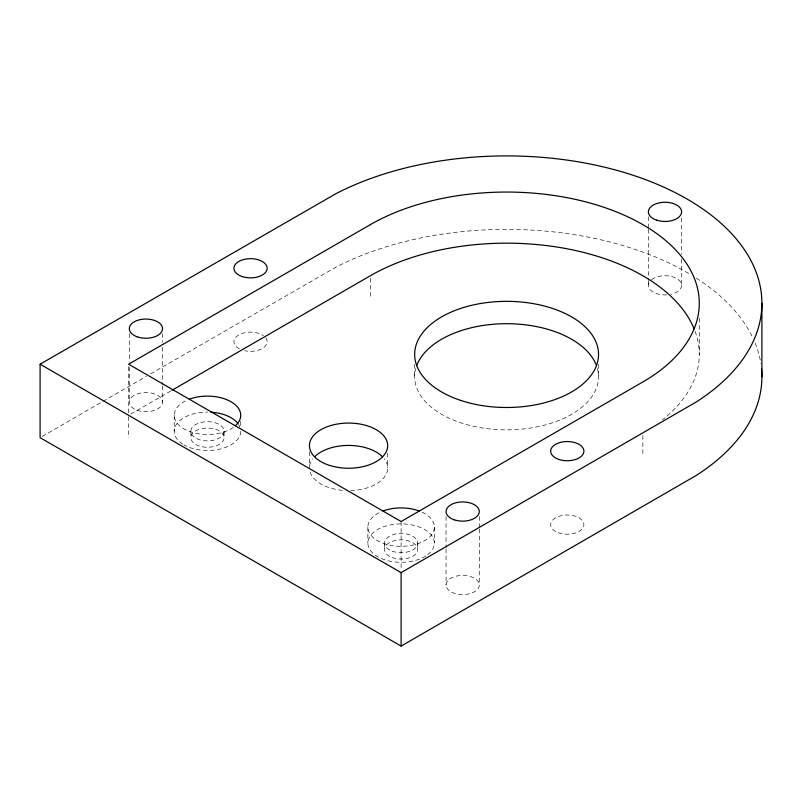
<?xml version="1.0" encoding="UTF-8"?>
<svg xmlns="http://www.w3.org/2000/svg" width="802" height="802" viewBox="0 0 802 802"><rect width="100%" height="100%" fill="white"/><g stroke="black" fill="none" stroke-linecap="round" stroke-linejoin="round"><path stroke-width="0.6" stroke-dasharray="4.01 3.01" d="M42.265 436.418L101.864 402.013M102.947 401.391L146.295 376.369M150.626 373.862L335.767 267.236A255.307 147.398 0 0 1 690.241 274.384M130.796 414.053L170.896 390.905M699.284 318.264L699.284 354.414M681.61 218.084L681.61 254.194M681.61 259.176L681.61 285.332M648.357 216.841L648.357 228.049M648.357 229.292L648.357 279.106M648.357 280.349L648.357 285.332M642.843 435.566L642.843 455.436M598.533 364.349L598.533 376.78M479.295 516.518L479.295 527.726M479.295 528.969L479.295 585.009A16.631 9.604 0 0 1 454.353 593.32A16.631 9.604 0 0 1 454.353 576.688A16.631 9.604 0 0 1 479.295 585.009M446.042 516.518L446.042 547.646M446.042 548.889L446.042 585.009M434.383 527.114L434.383 543.084M417.752 543.084L417.752 549.47M414.654 364.349L414.654 376.78M401.12 521.521L401.12 570.142M387.687 453.11L387.687 468.017M384.499 543.084L384.499 549.47M370.344 278.234L370.344 298.113M367.867 527.114L367.867 543.084M309.442 451.867L309.442 468.017M240.73 421.451L240.73 427.596M224.099 431.275A16.631 9.604 0 0 1 199.157 439.596A16.631 9.604 0 0 1 199.157 422.965A16.631 9.604 0 0 1 224.099 431.275L224.099 437.671A16.631 9.604 0 0 1 199.157 445.982A16.631 9.604 0 0 1 199.157 429.351A16.631 9.604 0 0 1 224.099 437.671M190.846 431.275L190.846 437.671M174.214 415.306L174.214 431.275M162.545 333.642L162.545 342.354M162.545 347.336L162.545 384.699M162.545 385.942L162.545 402.133M129.292 333.642L129.292 362.283M129.292 367.266L129.292 402.133M128.631 366.694L128.631 412.819M128.631 416.549L128.631 437.671M696.326 278.144A255.307 147.398 0 0 1 752.697 337.562M755.063 342.905A255.307 147.398 0 0 1 760.867 363.567M651.535 279.687A16.631 9.604 0 0 1 678.171 279.487A16.631 9.604 0 0 1 670.943 294.294M666.723 294.875A16.631 9.604 0 0 1 649.46 281.893M350.604 490.573A39.128 22.586 0 0 0 387.206 464.478L386.835 463.315A39.128 22.586 0 0 0 384.298 458.824M342.444 490.323A39.128 22.586 0 0 1 309.652 470.373M309.652 465.651A39.128 22.586 0 0 1 312.82 458.824M597.41 368.469A91.939 53.082 0 0 1 506.593 429.862A91.939 53.082 0 0 1 415.787 368.469M265.723 337.832A16.631 9.604 0 0 1 262.595 348.349A16.631 9.604 0 0 1 244.57 350.705M239.407 348.87A16.631 9.604 0 0 1 239.086 334.775A16.631 9.604 0 0 1 263.447 335.697M695.073 331.286A192.68 111.247 0 0 1 662.482 419.807M422.052 512.187A33.253 19.198 0 0 1 425.441 540.207A33.253 19.198 0 0 1 376.8 540.207A33.253 19.198 0 0 1 380.198 512.187M233.312 427.386A33.253 19.198 0 0 1 183.959 428.88A33.253 19.198 0 0 1 186.545 400.388M425.842 555.936A33.253 19.198 0 0 1 369.682 549.34A33.253 19.198 0 0 1 406.895 524.177A33.253 19.198 0 0 1 426.965 555.164M240.73 431.275A33.253 19.198 0 0 1 220.199 449.02A33.253 19.198 0 0 1 183.959 444.859M182.756 444.128A33.253 19.198 0 0 1 177.092 423.466A33.253 19.198 0 0 1 207.467 412.078M238.515 424.398A33.253 19.198 0 0 1 239.999 427.286M392.068 557.52A16.631 9.604 0 0 0 417.732 549.971A16.631 9.604 0 0 0 393.571 540.919A16.631 9.604 0 0 0 392.068 557.52M136.861 410.183A16.631 9.604 0 0 0 162.525 402.634A16.631 9.604 0 0 0 138.375 393.582A16.631 9.604 0 0 0 136.861 410.183M558.222 532.668A16.631 9.604 0 0 0 583.886 525.12A16.631 9.604 0 0 0 559.726 516.057A16.631 9.604 0 0 0 558.222 532.668M392.068 551.134A16.631 9.604 0 0 0 417.732 543.586A16.631 9.604 0 0 0 393.571 534.533A16.631 9.604 0 0 0 392.068 551.134"/><path stroke-width="1.2" d="M40.1 364.198L335.767 193.763A255.307 147.398 0 0 1 687.124 199.076A255.307 147.398 0 0 1 696.326 401.932L401.11 572.628L40.1 364.198L40.1 437.671L401.11 646.091L696.326 475.406A255.307 147.398 0 0 0 761.549 369.06M171.989 390.273L370.344 275.748A192.68 111.247 0 0 1 559.385 247.427A192.68 111.247 0 0 1 694.191 329.01M761.9 303.306L761.9 376.78M401.11 572.628L401.11 646.091M314.675 456.719A39.128 22.586 0 0 1 354.685 445.701L356.7 445.922A39.128 22.586 0 0 1 382.444 456.719M416.669 365.742A91.939 53.082 0 0 1 506.593 323.697A91.939 53.082 0 0 1 596.528 365.742M383.015 511.014A33.253 19.198 0 0 1 419.235 511.014M189.362 399.206A33.253 19.198 0 0 1 230.986 401.732A33.253 19.198 0 0 1 235.357 425.762M210.946 412.188A33.253 19.198 0 0 1 237.853 423.466M370.344 224.64L128.631 364.198L401.12 521.521L642.843 381.963A192.68 111.247 0 0 0 642.843 224.64A192.68 111.247 0 0 0 370.344 224.64M356.7 423.556L354.685 423.346A39.128 22.586 0 0 0 309.492 444.468A39.128 22.586 0 0 0 350.604 468.208A39.128 22.586 0 0 0 387.206 442.123L386.835 440.96A39.128 22.586 0 0 0 356.7 423.556M460.629 400.388A91.939 53.082 0 0 0 598.533 354.414A91.939 53.082 0 0 0 460.629 308.449A91.939 53.082 0 0 0 460.629 400.388M656.668 220.169A16.631 9.604 0 0 0 681.61 211.858A16.631 9.604 0 0 0 656.668 203.548A16.631 9.604 0 0 0 656.668 220.169M136.861 336.71A16.631 9.604 0 0 0 162.525 329.161A16.631 9.604 0 0 0 138.375 320.108A16.631 9.604 0 0 0 136.861 336.71M454.353 519.846A16.631 9.604 0 0 0 479.295 511.536A16.631 9.604 0 0 0 454.353 503.225A16.631 9.604 0 0 0 454.353 519.846M242.214 276.58A16.631 9.604 0 0 0 267.156 268.269A16.631 9.604 0 0 0 242.214 259.958A16.631 9.604 0 0 0 242.214 276.58M558.964 459.456A16.631 9.604 0 0 0 583.906 451.135A16.631 9.604 0 0 0 558.964 442.824A16.631 9.604 0 0 0 558.964 459.456"/></g></svg>
